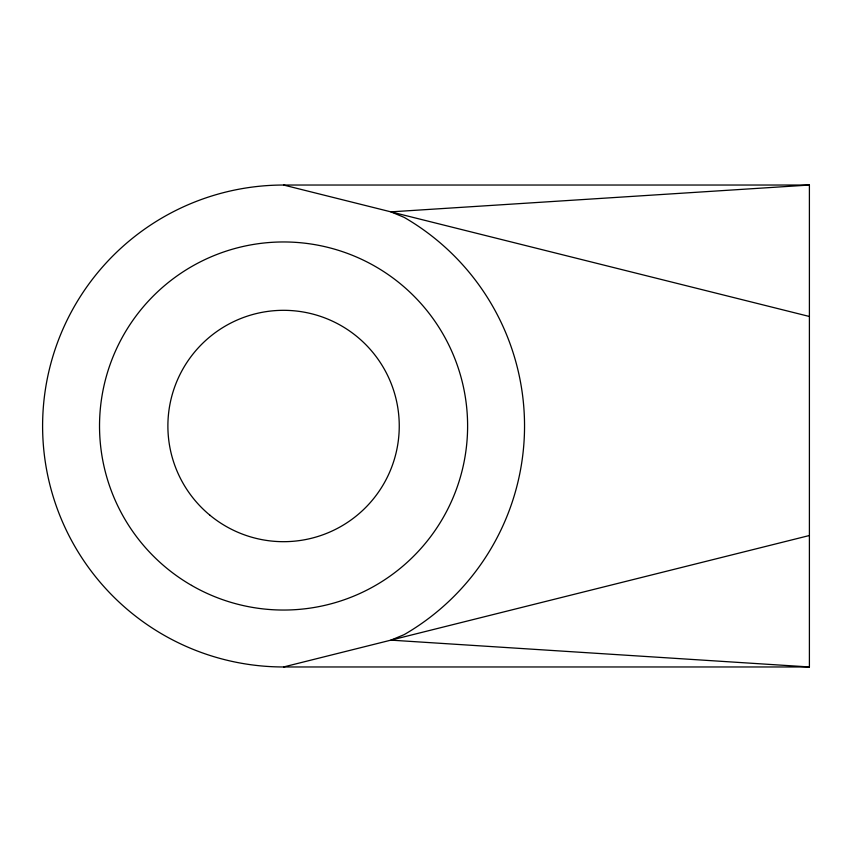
<?xml version="1.0" encoding="UTF-8"?>
<svg xmlns="http://www.w3.org/2000/svg" width="852" height="852" viewBox="0 0 852 852"><rect width="100%" height="100%" fill="white"/><g stroke="black" fill="none" stroke-linecap="round" stroke-linejoin="round"><path stroke-width="1.28" d="M283.567 666.967L809.4 666.967L809.4 185.033L283.567 185.033A240.967 240.967 0 0 0 42.6 426A240.967 240.967 0 0 0 283.567 666.967L809.4 535.514M809.4 185.033L390.887 211.86L404.05 217.313A240.967 240.967 0 0 1 404.05 634.687L390.887 640.14L809.4 666.967M283.567 185.033L809.4 316.486M209.773 515.087A115.68 115.68 0 0 0 397.618 445.362A115.68 115.68 0 0 0 243.31 317.551A115.68 115.68 0 0 0 209.773 515.087M191.551 585.388A184.043 184.043 0 0 0 467.61 426A184.043 184.043 0 0 0 191.551 266.612A184.043 184.043 0 0 0 191.551 585.388"/></g></svg>
